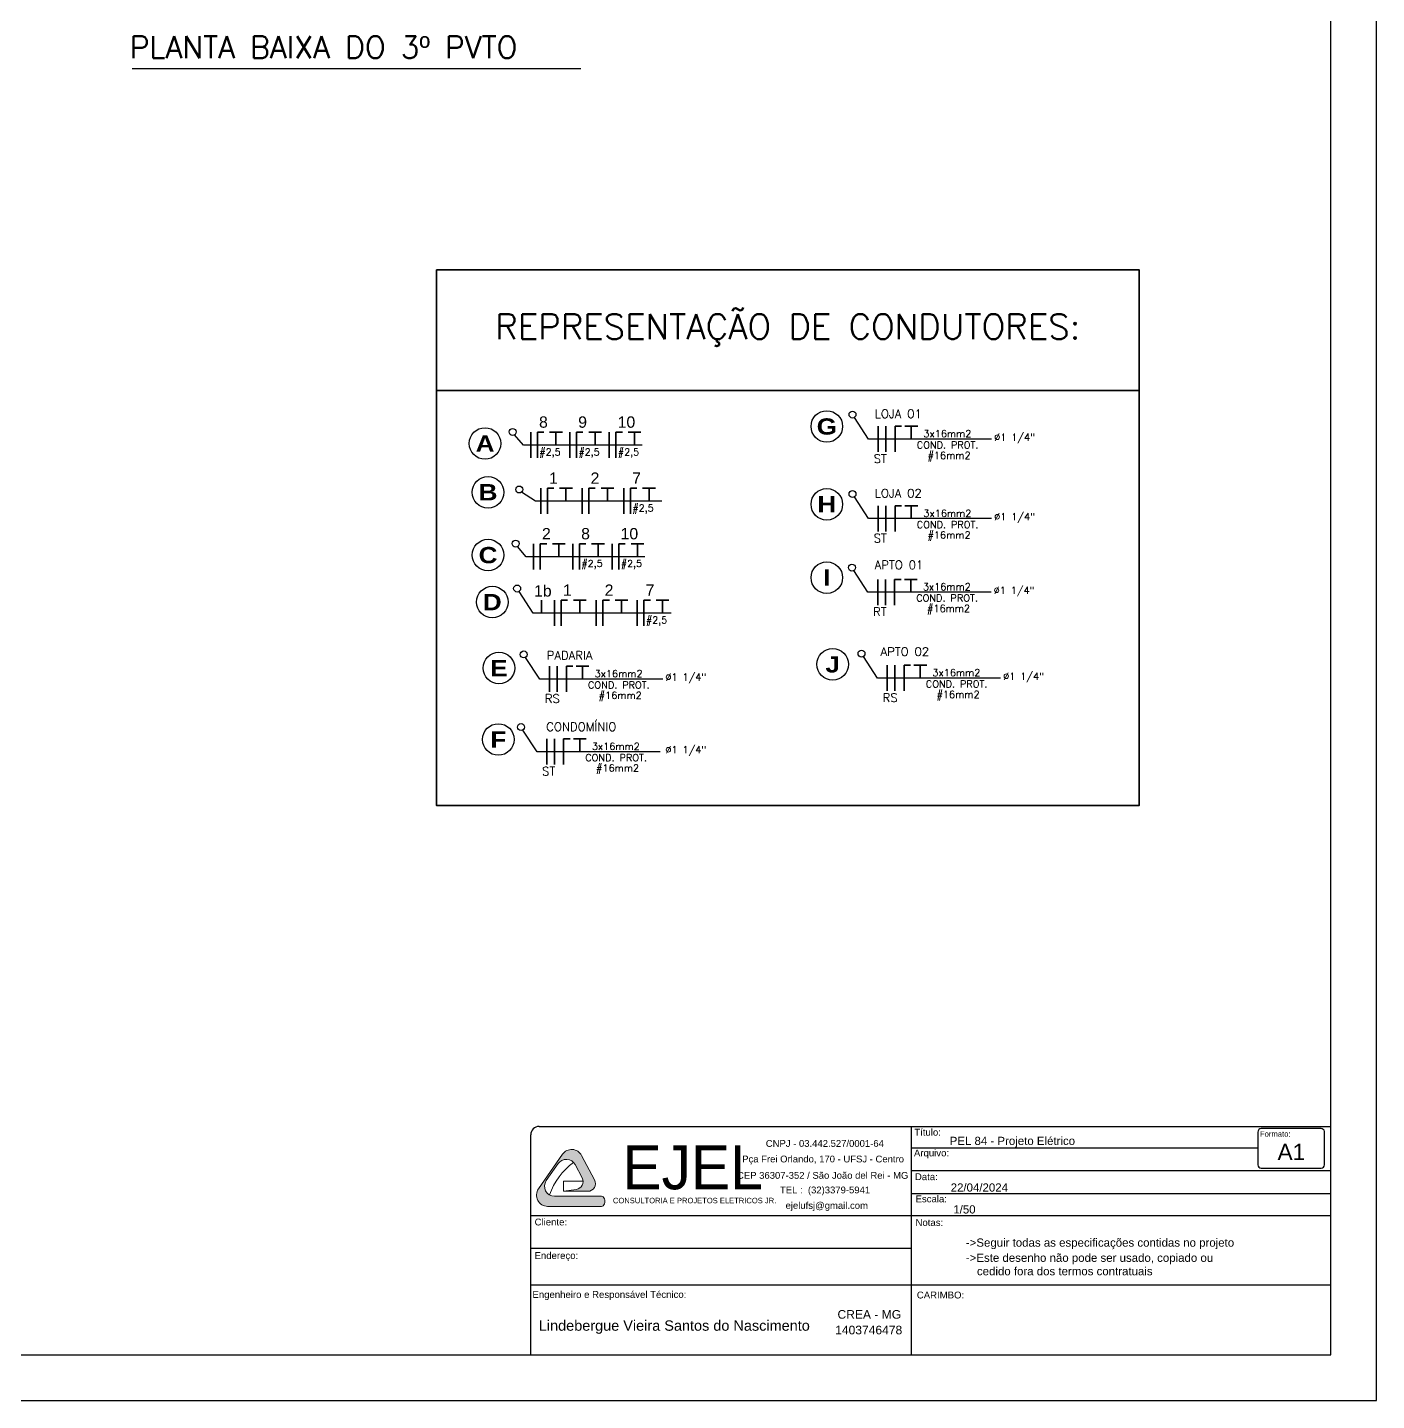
# Model space of a CAD drawing. Header units: millimetres. Extents: x 18652 to 51407, y 18252 to 30404.
# Drawn here: x 33816 to 35291, y 18252 to 19754 of the extents above; entities that cross this region are included whole.
import ezdxf
from ezdxf.enums import TextEntityAlignment as Align

# ---------------------------------------------------------------- set-up
doc = ezdxf.new("R2010")
doc.units = ezdxf.units.MM
for name, color, linetype, lineweight in [('EJEL05130C', 130, 'Continuous', 30), ('EJEL0550C', 50, 'Continuous', 35), ('EJEL0910C', 10, 'Continuous', 9), ('EJEL3040C', 40, 'Continuous', 9), ('EJELFORMATO', 170, 'Continuous', 25)]:
    doc.layers.add(name, color=color, linetype=linetype, lineweight=lineweight)
doc.layers.add('P02', color=2, linetype='Continuous')
doc.styles.add('AGEONE', font='')
doc.styles.add('AR', font='arial.ttf')
doc.styles.add('M_abG50', font='', dxfattribs={"width": 1.1, "height": 0.13})
doc.styles.add('ROMANS', font='romans.shx')
doc.styles.add('ROMANSI', font='RomanS')
doc.styles.add('RS50', font='romans.shx', dxfattribs={"height": 0.1})
doc.styles.get("Standard").update_dxf_attribs({"font": 'arial.ttf'})
doc.styles.get('AGEONE').set_extended_font_data('Ageone')
doc.styles.get('M_abG50').set_extended_font_data('Arial Black')

# ---------------------------------------------------------------- blocks, each defined once
blk = doc.blocks.new('A$C71E37391')
at = {"layer": 'EJEL0550C', "ltscale": 0.015}
for p, q in [((7.015538698435194, 14.03107739556572), (-7.015538696945441, 14.03107739556572)), ((0, 0), (0, 14.03107739556572))]:
    blk.add_line(p, q, dxfattribs=at)
blk = doc.blocks.new('A$C1116134A')
at = {"layer": 'EJEL0550C', "ltscale": 0.015}
for p, q in [((0, -14.03107739505367), (0, 14.03107739505367)), ((0, 14.03107739505367), (7.015538698435194, 14.03107739505367))]:
    blk.add_line(p, q, dxfattribs=at)

msp = doc.modelspace()

# ---------------------------------------------------------------- hatches: boundary and pattern name
at = {"layer": 'EJEL0910C'}
h = msp.add_hatch(color=256, dxfattribs=at)
h.dxf.hatch_style = 1
edge = h.paths.add_edge_path()
edge.add_arc((34414.78519281163, 18491.44801274936), 8.522312406961811, -81.42301880512713, 28.01405766303168, ccw=False)
edge.add_line((34416.0561942457, 18483.02101066579), (34401.68270268814, 18480.85313077192))
edge.add_line((34401.68270268815, 18480.85313077192), (34428.29933265227, 18480.85313077193))
edge.add_arc((34428.29933265224, 18489.3754431789), 8.522312406961884, 270, 388.0140576630249)
edge.add_line((34435.82310599982, 18493.37827260022), (34421.57109755515, 18520.16654409471))
edge.add_arc((34410.8228499158, 18514.44821634993), 12.17473200994444, 28.01405766304973, 145.1095997923744)
edge.add_line((34400.83655366694, 18521.41226594368), (34374.44457800661, 18483.56674460028))
edge.add_arc((34384.43087425546, 18476.60269500654), 12.17473200994433, 145.1095997923639, 269.9862535993906)
edge.add_line((34384.42795329436, 18464.427963347), (34443.3156776648, 18464.41383500678))
edge.add_ellipse((34443.31709664431, 18469.9109970867), major_axis=(0.001418979510487455, 5.497162079938893), ratio=0.7056061408771386, start_angle=180, end_angle=360.0417428966182)
edge.add_line((34443.31568969734, 18475.40815843719), (34391.97554311417, 18475.39606330382))
edge.add_arc((34391.97271472309, 18486.35332174772), 10.95725880895053, 145.1095997924006, 270.01478972746276, ccw=False)
edge.add_line((34382.98504809913, 18492.62096638209), (34395.8982737666, 18511.1382522382))
edge.add_arc((34404.88594039052, 18504.87060760384), 10.95725880894988, 28.01405766304339, 145.1095997923957, ccw=False)
edge.add_line((34414.55936326599, 18510.01710257414), (34422.30896615919, 18495.4508421707))

# ---------------------------------------------------------------- linework, layer by layer
at = {"layer": 'EJEL05130C', "ltscale": 0.2}
for p, q in [((34735.43142825961, 19303.47483418043), (34720.0086905231, 19327.18863156435)), ((34357.9209467014, 19296.99874878639), (34348.39487627094, 19308.27488663429)), ((34487.69950188705, 19296.99874878639), (34357.9209467014, 19296.99874878639)), ((34869.98632731474, 19303.47483418043), (34735.43142825961, 19303.47483418043)), ((34371.30903386263, 19235.70612851934), (34355.93404178636, 19245.53573936548)), ((34735.43142825961, 19216.51012027577), (34720.0086905231, 19240.22391765969)), ((34509.39641115916, 19235.70612851934), (34371.30903386263, 19235.70612851934)), ((34869.98632731474, 19216.51012027577), (34735.43142825961, 19216.51012027577)), ((34361.15586617382, 19174.92767061342), (34351.62979574336, 19186.20380846132)), ((34490.93442135947, 19174.92767061342), (34361.15586617382, 19174.92767061342)), ((34734.84184014468, 19136.1042708504), (34719.41910240817, 19159.81806823432)), ((34368.62617906524, 19113.18642876524), (34353.20344132873, 19136.90022614916)), ((34869.39673919981, 19136.1042708504), (34734.84184014468, 19136.1042708504)), ((34519.50910272607, 19113.18642876524), (34368.62617906524, 19113.18642876524)), ((34375.8417392623, 19041.0827723922), (34360.41900152579, 19064.79656977612)), ((34745.27749864299, 19042.06958386064), (34729.85476090648, 19065.78338124456)), ((34510.39663831743, 19041.0827723922), (34375.8417392623, 19041.0827723922)), ((34879.83239769813, 19042.06958386064), (34745.27749864299, 19042.06958386064)), ((34372.85816759105, 18961.65244520537), (34357.43542985454, 18985.36624258929)), ((34507.41306664618, 18961.65244520537), (34372.85816759105, 18961.65244520537))]:
    msp.add_line(p, q, dxfattribs=at)
at = {"layer": 'EJEL05130C'}
for centre in [(34689.83417553685, 19317.31664351869), (34316.07706469933, 19298.70345498289), (34319.31198417175, 19245.37897904339), (34689.83417553685, 19232.20351152541), (34319.31198417175, 19176.63237680991), (34689.83417553685, 19152.02453577299), (34323.95300149437, 19125.24522730727), (34696.25618995578, 19057.18431221088), (34331.16856169143, 19053.14157093424), (34330.59917195515, 18974.98992012582)]:
    msp.add_circle(centre, 17.2623403295194, dxfattribs=at)
at = {"layer": 'EJEL05130C', "ltscale": 0.001}
for centre in [(34717.93774062763, 19330.37289670926), (34346.16382162584, 19311.34909761489), (34353.45802188463, 19248.41631282035), (34717.93774062763, 19243.4081828046), (34349.39874109827, 19189.27801944192), (34717.34815251269, 19163.00233337923), (34351.13249143326, 19140.08449129407), (34358.34805163032, 19067.98083492103), (34727.78381101101, 19068.96764638947), (34355.36447995906, 18988.55050773421)]:
    msp.add_circle(centre, 3.79847047937198, dxfattribs=at)
at = {"layer": 'EJEL0550C'}
msp.add_line((34262.85372322689, 19356.80246439287), (35031.58923522368, 19356.80246439287), dxfattribs=at)
at = {"layer": 'EJEL0550C', "ltscale": 0.015}
for p, q in [((34746.13016726139, 19289.44375678058), (34746.13016726139, 19317.50591158028)), ((34754.47543118116, 19289.44375678058), (34754.47543118116, 19317.50591158028)), ((34365.95019425049, 19282.96767139134), (34365.95019425049, 19311.02982618145)), ((34408.78664240063, 19282.96767139134), (34408.78664240063, 19311.02982618145)), ((34451.91105590369, 19282.96767139134), (34451.91105590369, 19311.02982618145)), ((34376.94815162785, 19221.67505112428), (34376.94815162785, 19249.73720591439)), ((34422.32747024317, 19221.67505112428), (34422.32747024317, 19249.73720591439)), ((34467.80267453469, 19221.67505112428), (34467.80267453469, 19249.73720591439)), ((34746.13016726139, 19202.47904287592), (34746.13016726139, 19230.54119767562)), ((34754.47543118116, 19202.47904287592), (34754.47543118116, 19230.54119767562)), ((34369.18511372291, 19160.89659321836), (34369.18511372291, 19188.95874800847)), ((34412.02156187305, 19160.89659321836), (34412.02156187305, 19188.95874800847)), ((34455.14597537612, 19160.89659321836), (34455.14597537612, 19188.95874800847)), ((34745.54057914646, 19122.07319345055), (34745.54057914646, 19150.13534825025)), ((34753.88584306623, 19122.07319345055), (34753.88584306623, 19150.13534825025)), ((34377.76538565134, 19113.18642876524), (34377.76538565134, 19127.21750616059)), ((34392.04468232397, 19099.15535137018), (34392.04468232397, 19127.21750616029)), ((34437.73282045367, 19099.15535137018), (34437.73282045367, 19127.21750616029)), ((34482.54870694965, 19099.15535137018), (34482.54870694965, 19127.21750616029)), ((34755.97623764478, 19028.03850646079), (34755.97623764478, 19056.10066126049)), ((34764.32150156455, 19028.03850646079), (34764.32150156455, 19056.10066126049)), ((34386.54047826408, 19027.05169499235), (34386.54047826408, 19055.11384979205)), ((34394.88574218385, 19027.05169499235), (34394.88574218385, 19055.11384979205)), ((34383.55690659283, 18947.62136780552), (34383.55690659283, 18975.68352260522)), ((34391.9021705126, 18947.62136780552), (34391.9021705126, 18975.68352260522))]:
    msp.add_line(p, q, dxfattribs=at)
at = {"layer": 'EJEL0550C'}
msp.add_lwpolyline([(34262.85372322689, 19488.53997004651), (35031.58923522368, 19488.53997004651), (35031.58923522368, 18902.9271681944), (34262.85372322689, 18902.9271681944)], close=True, dxfattribs=at)
at = {"layer": 'EJEL0910C'}
for p, q in [((34374.4445780066, 18483.56674460028), (34400.83655366692, 18521.41226594368)), ((34421.57109755516, 18520.16654409471), (34435.82310599982, 18493.37827260022)), ((34382.98504809916, 18492.62096638209), (34395.89827376659, 18511.1382522382)), ((34414.55936326596, 18510.01710257414), (34422.30896615915, 18495.45084217071)), ((34423.29979742918, 18491.81038958087), (34401.68270268815, 18491.81038958087)), ((34401.68270268815, 18480.85313077192), (34401.68270268815, 18491.81038958087)), ((34443.31568969734, 18475.40815843719), (34391.97554311441, 18475.39606330382)), ((34401.68270268815, 18480.85313077192), (34416.0561942457, 18483.02101066579)), ((34428.29933265224, 18480.85313077192), (34401.68270268815, 18480.85313077192)), ((34428.29933265224, 18480.85313077192), (34401.68270268815, 18480.85313077192)), ((34443.31567766485, 18464.41383500677), (34384.42795329436, 18464.427963347))]:
    msp.add_line(p, q, dxfattribs=at)
for centre, radius, start, end in [((34404.88594039052, 18504.87060760384), 10.95725880895034, 28.01405766319105, 145.109599792459), ((34410.8228499158, 18514.44821634993), 12.17473200994482, 28.01405766319105, 145.109599792459), ((34456.10177484091, 18453.082795058), 73.4833947464707, 126.1074537238239, 161.1486609979247), ((34391.97271472309, 18486.35332174772), 10.95725880895034, 145.109599792459, 270.0147897286057), ((34414.78519281163, 18491.44801274936), 8.522312406961372, 278.5769811947335, 28.01405766319105), ((34428.29933265224, 18489.3754431789), 8.522312406961372, 270, 28.01405766319105), ((34384.43087425546, 18476.60269500654), 12.17473200994482, 145.109599792459, 269.9862535994977)]:
    msp.add_arc(centre, radius, start, end, dxfattribs=at)
msp.add_ellipse((34443.31709664414, 18469.91099708734), major_axis=(0.001418979510487455, 5.497162079938893), ratio=0.7056061408771386, start_param=3.141592653589793, end_param=6.283913858164894, dxfattribs=at)
at = {"layer": 'EJELFORMATO'}
for p, q in [((34375.39519343461, 18551.84132816532), (35241.05576062482, 18551.84132816532)), ((34782.02198496496, 18551.75369872581), (34782.02198496496, 18301.84132816532)), ((35161.25249710758, 18545.66525187681), (35161.25249710737, 18509.95848065779)), ((35230.37580173518, 18549.43578796713), (35165.02303319747, 18549.43578796713)), ((35234.14633782426, 18509.95848065779), (35234.14633782426, 18546.34351616506)), ((34366.05576062482, 18301.84132816532), (34366.05576062482, 18542.50189535553)), ((34782.14284051015, 18528.56125440306), (35161.25249710749, 18528.56125440303)), ((34782.14284051015, 18503.56125440306), (35241.05576062482, 18503.56125440306)), ((35165.02303319747, 18506.18794456747), (35230.37580173518, 18506.18794456747)), ((34782.05108487047, 18478.56125440306), (35241.05576062482, 18478.56125440306)), ((35240.95074499925, 18453.97644869654), (34366.05576062482, 18453.97644869654)), ((34366.05576062482, 18418.65468582077), (34782.04756863191, 18418.65468582077)), ((34366.05576062482, 18378.56125440306), (35240.91967478761, 18378.56125440306))]:
    msp.add_line(p, q, dxfattribs=at)
at = {"layer": 'EJELFORMATO', "color": 7}
msp.add_lwpolyline([(31086.05576062482, 18252.03906181687), (35291.05576062482, 18252.03906181687), (35291.05576062482, 21222.03906181686), (31086.05576062482, 21222.03906181686)], close=True, dxfattribs=at)
at = {"layer": 'EJELFORMATO'}
msp.add_lwpolyline([(35241.05576062482, 18302.03906181687), (35241.05576062482, 21172.03906181686), (31211.05576062482, 21172.03906181686), (31211.05576062482, 18302.03906181687)], close=True, dxfattribs=at)
for centre, radius, start, end in [((34375.39519343461, 18542.50189535553), 9.33943280980202, 90, 180), ((35165.02303319747, 18545.66525187681), 3.770536090141248, 90, 180), ((35230.34400407862, 18545.55209383261), 3.88382430362939, 11.75773836391749, 89.53090260244794), ((35165.02303319747, 18509.95848065779), 3.770536090141248, 180, 270), ((35230.37580173518, 18509.95848065779), 3.770536090141248, 270, 0)]:
    msp.add_arc(centre, radius, start, end, dxfattribs=at)
at = {"layer": 'P02'}
msp.add_line((34420.81156254261, 19708.27223223856, -6.508491015754713e-06), (33929.98431544173, 19708.27223223845, -6.508491015754713e-06), dxfattribs=at)

# ---------------------------------------------------------------- block references
at = {"layer": 'EJEL0550C'}
for name, p in [('A$C1116134A', (34764.56925293087, 19303.47483418043)), ('A$C71E37391', (34782.24815604687, 19303.47483418043)), ('A$C1116134A', (34373.23916239865, 19296.99874878639)), ('A$C71E37391', (34393.57018900858, 19296.99874878639)), ('A$C1116134A', (34416.07561054879, 19296.99874878639)), ('A$C71E37391', (34436.40663715873, 19296.99874878639)), ('A$C1116134A', (34459.20002405185, 19296.99874878639)), ('A$C71E37391', (34479.53105066178, 19296.99874878639)), ('A$C1116134A', (34384.23711977601, 19235.70612851934)), ('A$C71E37391', (34404.56814638595, 19235.70612851934)), ('A$C1116134A', (34429.61643839133, 19235.70612851934)), ('A$C71E37391', (34449.94746500126, 19235.70612851934)), ('A$C1116134A', (34475.09164268286, 19235.70612851934)), ('A$C71E37391', (34495.42266929279, 19235.70612851934)), ('A$C1116134A', (34764.56925293087, 19216.51012027577)), ('A$C71E37391', (34782.24815604687, 19216.51012027577)), ('A$C1116134A', (34376.47408187107, 19174.92767061342)), ('A$C71E37391', (34396.805108481, 19174.92767061342)), ('A$C1116134A', (34419.31053002121, 19174.92767061342)), ('A$C71E37391', (34439.64155663115, 19174.92767061342)), ('A$C1116134A', (34462.43494352428, 19174.92767061342)), ('A$C71E37391', (34482.76597013421, 19174.92767061342)), ('A$C1116134A', (34763.97966481593, 19136.1042708504)), ('A$C71E37391', (34781.65856793193, 19136.1042708504)), ('A$C1116134A', (34399.33365047213, 19113.18642876524)), ('A$C71E37391', (34419.66467708206, 19113.18642876524)), ('A$C1116134A', (34445.02178860183, 19113.18642876524)), ('A$C71E37391', (34465.35281521176, 19113.18642876524)), ('A$C1116134A', (34489.83767509781, 19113.18642876524)), ('A$C71E37391', (34510.16870170775, 19113.18642876524)), ('A$C1116134A', (34774.41532331425, 19042.06958386064)), ('A$C71E37391', (34792.09422643025, 19042.06958386064)), ('A$C1116134A', (34404.97956393356, 19041.0827723922)), ('A$C71E37391', (34422.65846704956, 19041.0827723922)), ('A$C1116134A', (34401.9959922623, 18961.65244520537)), ('A$C71E37391', (34419.6748953783, 18961.65244520537))]:
    msp.add_blockref(name, p, dxfattribs=at)

# ---------------------------------------------------------------- texts
at = {"layer": 'EJEL05130C', "style": 'RS50'}
for s, p in [('LOJA 01', (34742.15306197428, 19326.55742374657)), ('LOJA 02', (34742.15306197428, 19239.59270984191)), ('APTO 01', (34742.15306197428, 19161.26531600087)), ('PADARIA', (34383.48744812885, 19062.38235116211)), ('APTO 02', (34748.5750763932, 19066.42509243876)), ('CONDOMÍNIO', (34382.91805839257, 18984.2307003537))]:
    msp.add_text(s, height=9.330750878531374, dxfattribs=at).set_placement(p)
at = {"layer": 'EJEL05130C', "char_height": 12.38379443031983, "attachment_point": 1}
for s, insert in [('8', (34375.08589880919, 19328.32286931001)), ('9', (34417.92234695933, 19328.32286931001)), ('10', (34461.0467604624, 19328.32286931001)), ('1', (34386.08385618656, 19267.03024904296)), ('2', (34431.46317480188, 19267.03024904296)), ('7', (34476.9383790934, 19267.03024904296)), ('2', (34378.32081828162, 19206.25179113703)), ('8', (34421.15726643176, 19206.25179113704)), ('10', (34464.28167993482, 19206.25179113704)), ('1b', (34369.64120813116, 19143.72052441333)), ('1', (34401.18038688268, 19144.51054928885)), ('2', (34446.86852501237, 19144.51054928885)), ('7', (34491.68441150836, 19144.51054928885))]:
    msp.add_mtext_dynamic_manual_height_columns(s, width=64.99225410581201, gutter_width=61.91897215159914, heights=[0], dxfattribs=dict(at, insert=insert))
at = {"layer": 'EJEL0550C'}
for s, height, p in [('Título:', 7.5, (34785.50854527275, 18541.72982473644)), ('Formato:', 6, (35163.52107048436, 18540.61716065498)), ('Arquivo:', 7.5, (34785.12964825542, 18519.04087021179)), ('Data:', 7.5, (34786.17080681311, 18493.06992142698)), ('Escala:', 7.5, (34786.85262139485, 18468.82070490463)), ('Cliente:', 7.5, (34370.23788422678, 18443.53173899179)), ('Notas:', 7.5, (34786.83668579246, 18442.97420834692)), ('Endereço:', 7.5, (34370.14986412937, 18406.88450008888)), ('Engenheiro e Responsável Técnico:', 7.5, (34367.89585873549, 18364.2621178783)), ('CARIMBO:', 7.5, (34788.26677043858, 18363.67589080254))]:
    msp.add_text(s, height=height, dxfattribs=at).set_placement(p)
at = {"layer": 'EJEL0550C', "insert": (34647.22147923041, 19422.67121721887), "char_height": 27.39908966954189, "width": 768.7355119975465, "attachment_point": 5, "style": 'ROMANSI'}
msp.add_mtext('\\pxqc;REPRESENTAÇÃO DE CONDUTORES:', dxfattribs=at)
at = {"layer": 'EJEL0910C'}
for s, height, style, p in [('EJEL', 48.04040216262665, 'AGEONE', (34466.26122950594, 18483.04304834416)), ('CNPJ - 03.442.527/0001-64', 7.425507176296378, 'AR', (34623.07451903704, 18529.47918346306)), ('A1', 17.63410218702097, 'AR', (35182.82623123791, 18515.18927784325)), ('Pça Frei Orlando, 170 - UFSJ - Centro', 7.425507176296378, 'AR', (34597.2754334262, 18512.46612875897)), ('CEP 36307-352 / São João del Rei - MG', 7.425507176296378, 'AR', (34591.62631451734, 18494.5664564365)), ('TEL :  (32)3379-5941', 7.425507176296378, 'AR', (34638.5925446075, 18478.62257553203)), ('CONSULTORIA E PROJETOS ELETRICOS JR.', 6.000000000000001, 'AGEONE', (34455.92002799822, 18467.74640842923)), ('ejelufsj@gmail.com', 7.425507176296378, 'AR', (34644.73765115684, 18461.6739190903))]:
    msp.add_text(s, height=height, dxfattribs=dict(at, style=style)).set_placement(p)
for s, height, p in [('PEL 84 - Projeto Elétrico', 8.965787222641666, (34824.21513025113, 18531.54323102883)), ('22/04/2024', 8.965787222641666, (34825.30622627499, 18480.53824906427)), ('1/50', 8.965787222641666, (34828.15630283274, 18456.60545977741)), ('->Seguir todas as especificações contidas no projeto', 8.965787222641666, (34841.89417210815, 18420.30702270493)), ('->Este desenho não pode ser usado, copiado ou', 8.965787222641666, (34841.89417210815, 18403.70536606578)), ('    cedido fora dos termos contratuais', 8.965787222641666, (34840.09525951164, 18389.04138264948)), ('CREA - MG', 9.43869607374177, (34701.50711777046, 18341.53038322509)), ('Lindebergue Vieira Santos do Nascimento', 11.32643528849012, (34374.83724964756, 18328.37495183056)), ('1403746478', 9.43869607374177, (34698.98873916161, 18324.44428089834))]:
    msp.add_text(s, height=height, dxfattribs=at).set_placement(p)
at = {"layer": 'EJEL3040C', "style": 'M_abG50'}
for s, p in [('G', (34689.83417553685, 19317.31664351869)), ('A', (34316.07706469933, 19298.70345498289)), ('B', (34319.31198417175, 19245.37897904339)), ('H', (34689.83417553685, 19232.20351152541)), ('C', (34319.31198417175, 19176.63237680991)), ('I', (34689.83417553685, 19152.02453577299)), ('D', (34323.95300149437, 19125.24522730727)), ('E', (34331.16856169143, 19053.14157093424)), ('J', (34696.25618995578, 19057.18431221088)), ('F', (34330.59917195515, 18974.98992012582))]:
    msp.add_text(s, height=17.809406915269, dxfattribs=at).set_placement(p, align=Align.MIDDLE_CENTER)
at = {"layer": 'EJEL3040C'}
for s, height, style, p in [('3x16mm2', 7.791320399178289, 'ROMANS', (34795.47597454848, 19305.47659162619)), ('COND. PROT.', 7.791320399178289, 'ROMANS', (34788.22508606704, 19293.10771303773)), ('Ø1 1/4"', 7.791320399178289, 'ROMANS', (34872.84700588046, 19301.67455201222)), ('#2,5', 7.629400963840548, 'ROMANSI', (34375.39401846808, 19285.71978664532)), ('#2,5', 7.629400963840548, 'ROMANSI', (34418.23046661823, 19285.71978664532)), ('#2,5', 7.629400963840548, 'ROMANSI', (34461.35488012129, 19285.71978664532)), ('ST', 9.330750878531374, 'RS50', (34741.01231697239, 19277.45507438037)), ('#16mm2', 7.791320399178289, 'ROMANS', (34799.97943297854, 19281.72542561838)), ('#2,5', 7.629400963840548, 'ROMANSI', (34477.2464987523, 19224.42716637827)), ('3x16mm2', 7.791320399178289, 'ROMANS', (34795.47597454848, 19218.51187772153)), ('Ø1 1/4"', 7.791320399178289, 'ROMANS', (34872.84700588046, 19214.70983810757)), ('COND. PROT.', 7.791320399178289, 'ROMANS', (34788.22508606704, 19206.14299913307)), ('ST', 9.330750878531374, 'RS50', (34741.01231697239, 19190.49036047572)), ('#16mm2', 7.791320399178289, 'ROMANS', (34799.97943297854, 19194.76071171373)), ('#2,5', 7.629400963840548, 'ROMANSI', (34421.46538609065, 19163.64870847235)), ('#2,5', 7.629400963840548, 'ROMANSI', (34464.58979959371, 19163.64870847235)), ('COND. PROT.', 7.791320399178289, 'ROMANS', (34787.63549795211, 19125.7371497077)), ('3x16mm2', 7.791320399178289, 'ROMANS', (34794.88638643355, 19138.10602829616)), ('Ø1 1/4"', 7.791320399178289, 'ROMANS', (34872.25741776553, 19134.3039886822)), ('RT', 9.330750878531374, 'RS50', (34740.42272885745, 19110.08451105035)), ('#16mm2', 7.791320399178289, 'ROMANS', (34799.38984486361, 19114.35486228836)), ('#2,5', 7.629400963840548, 'ROMANSI', (34491.99253116726, 19101.90746662416)), ('3x16mm2', 7.791320399178289, 'ROMANS', (34435.88628555118, 19043.08452983796)), ('Ø1 1/4"', 7.791320399178289, 'ROMANS', (34513.25731688315, 19039.282490224)), ('3x16mm2', 7.791320399178289, 'ROMANS', (34805.32204493187, 19044.0713413064)), ('Ø1 1/4"', 7.791320399178289, 'ROMANS', (34882.69307626384, 19040.26930169243)), ('COND. PROT.', 7.791320399178289, 'ROMANS', (34428.63539706973, 19030.7156512495)), ('#16mm2', 7.791320399178289, 'ROMANS', (34440.38974398124, 19019.33336383016)), ('COND. PROT.', 7.791320399178289, 'ROMANS', (34798.07115645042, 19031.70246271794)), ('#16mm2', 7.791320399178289, 'ROMANS', (34809.82550336193, 19020.3201752986)), ('RS', 9.330750878531374, 'RS50', (34381.42262797508, 19015.06301259215)), ('RS', 9.330750878531374, 'RS50', (34750.85838735577, 19016.04982406058)), ('3x16mm2', 7.791320399178289, 'ROMANS', (34432.90271387992, 18963.65420265113)), ('Ø1 1/4"', 7.791320399178289, 'ROMANS', (34513.25731688315, 18959.85216303717)), ('COND. PROT.', 7.791320399178289, 'ROMANS', (34425.65182539848, 18951.28532406268)), ('ST', 9.330750878531374, 'RS50', (34378.43905630383, 18935.63268540532)), ('#16mm2', 7.791320399178289, 'ROMANS', (34437.40617230998, 18939.90303664333))]:
    msp.add_text(s, height=height, dxfattribs=dict(at, style=style)).set_placement(p)
at = {"layer": 'P02', "style": 'ROMANS'}
msp.add_text('PLANTA BAIXA DO 3º PVTO', height=24, rotation=359.9999999998958, dxfattribs=at).set_placement((33927.50632083979, 19720.0684312354, -6.508491015754713e-06))

doc.saveas('drawing.dxf')
